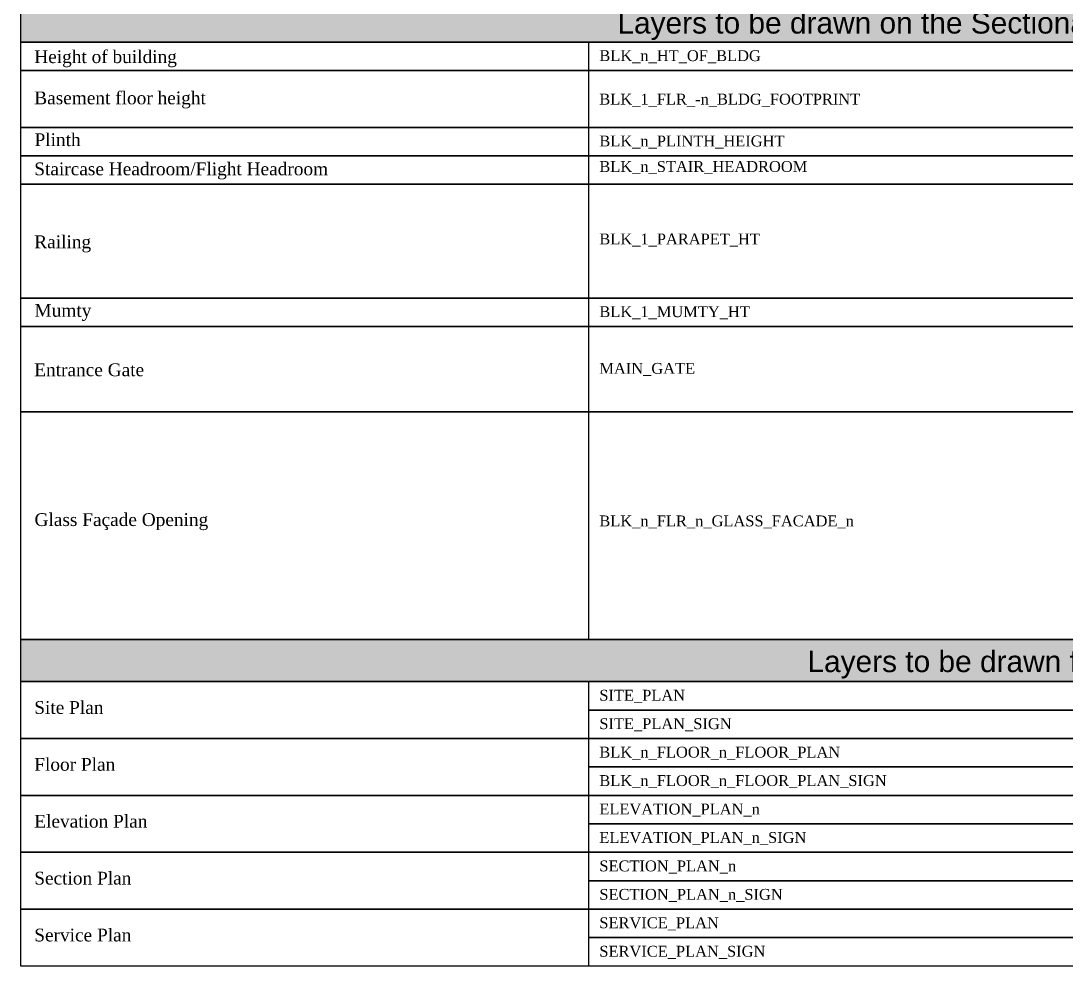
# Model space of a CAD drawing. Header units: millimetres. Extents: x -9481 to -9286, y 28694 to 28853.
# Drawn here: x -9481.26 to -9462.12, y 28727.04 to 28744.34 of the extents above; entities that cross this region are included whole.
import ezdxf

# ---------------------------------------------------------------- set-up
doc = ezdxf.new("R2010")
doc.units = ezdxf.units.MM
doc.linetypes.add('CONTINULUS', pattern=[0])
doc.layers.add('BLK_1_PLANTATION_GREENSTRIP', color=7, linetype='Continuous')
doc.layers.add('HATCH', color=7, linetype='Continuous')
doc.styles.add('MtXpl_Georgia', font='georgiab.ttf')
doc.styles.get("Standard").update_dxf_attribs({"font": 'arial.ttf', "height": 0.25})

# ---------------------------------------------------------------- blocks, each defined once
blk = doc.blocks.new('J4')
at = {"layer": 'HATCH', "linetype": 'CONTINULUS', "ltscale": 0.05}
h = blk.add_hatch(color=241, dxfattribs=at)
h.dxf.hatch_style = 1
h.paths.add_polyline_path([(-9435.455, 28796.771), (-9435.455, 28795.998), (-9396.427, 28795.998), (-9396.427, 28796.771)])
blk.add_lwpolyline([(-9435.455, 28796.771), (-9396.427, 28796.771), (-9396.427, 28795.998), (-9435.455, 28795.998), (-9435.455, 28796.771)], close=True)
at = {"color": 18, "insert": (-9424.534, 28796.544), "char_height": 0.39118, "attachment_point": 1}
blk.add_mtext_dynamic_manual_height_columns('Layers to be drawn on the Sectional Elevations or Building Elevation', width=18.54654, gutter_width=1.633, heights=[0], dxfattribs=at)

msp = doc.modelspace()

# ---------------------------------------------------------------- hatches: boundary and pattern name
at = {"layer": 'HATCH', "linetype": 'CONTINULUS', "ltscale": 0.05}
h = msp.add_hatch(color=241, dxfattribs=at)
h.dxf.hatch_style = 1
h.paths.add_polyline_path([(-9481.257899, 28733.015007), (-9481.257899, 28732.241778), (-9442.229952, 28732.241778), (-9442.229952, 28733.015007)])

# ---------------------------------------------------------------- linework, layer by layer
for p, q in [((-9470.864214, 28743.948593), (-9470.864214, 28743.427946)), ((-9470.864214, 28743.427946), (-9470.864214, 28742.907299)), ((-9470.864214, 28742.907299), (-9470.864214, 28742.386652)), ((-9470.864214, 28742.386652), (-9470.864214, 28741.866005)), ((-9470.864214, 28741.866005), (-9470.864214, 28741.345358)), ((-9470.864214, 28741.345358), (-9470.864214, 28740.824711)), ((-9470.864214, 28740.824711), (-9470.864214, 28739.783417)), ((-9470.864214, 28739.783417), (-9470.864214, 28739.26277)), ((-9470.864214, 28739.26277), (-9470.864214, 28738.742123)), ((-9470.864214, 28738.742123), (-9470.864214, 28738.221477)), ((-9470.864214, 28738.221477), (-9470.864214, 28737.70083)), ((-9470.864214, 28737.70083), (-9470.864214, 28737.180183)), ((-9470.864214, 28737.180183), (-9470.864214, 28736.659536)), ((-9470.864214, 28736.659536), (-9470.864214, 28736.138889)), ((-9470.864214, 28736.138889), (-9470.864214, 28735.618242)), ((-9470.864214, 28735.618242), (-9470.864214, 28735.097595)), ((-9470.864214, 28735.097595), (-9470.864214, 28734.576948)), ((-9470.864214, 28734.576948), (-9470.864214, 28734.056301)), ((-9470.864214, 28734.056301), (-9470.864214, 28733.535654)), ((-9470.864214, 28733.535654), (-9470.864214, 28733.015007)), ((-9470.864214, 28732.241778), (-9470.864214, 28727.035308))]:
    msp.add_line(p, q)
for points in [[(-9481.2579, 28743.948593), (-9442.229952, 28743.948593), (-9442.229952, 28743.427946), (-9481.2579, 28743.427946), (-9481.2579, 28743.948593)], [(-9481.2579, 28742.386652), (-9442.229952, 28742.386652), (-9442.229952, 28741.866005), (-9481.2579, 28741.866005), (-9481.2579, 28742.386652)], [(-9481.2579, 28741.866005), (-9442.229952, 28741.866005), (-9442.229952, 28741.345358), (-9481.2579, 28741.345358), (-9481.2579, 28741.866005)], [(-9481.2579, 28739.26277), (-9442.229952, 28739.26277), (-9442.229952, 28738.742123), (-9481.2579, 28738.742123), (-9481.2579, 28739.26277)], [(-9481.257899, 28733.015007), (-9442.229952, 28733.015007), (-9442.229952, 28732.241778), (-9481.257899, 28732.241778), (-9481.257899, 28733.015007)]]:
    msp.add_lwpolyline(points, close=True)
for points in [[(-9481.2579, 28742.907299), (-9481.2579, 28743.427946), (-9442.229952, 28743.427946), (-9442.229952, 28742.907299), (-9461.731845, 28742.907299)], [(-9461.731845, 28742.907299), (-9442.229952, 28742.907299), (-9442.229952, 28742.386652), (-9481.2579, 28742.386652), (-9481.2579, 28742.907299), (-9481.2579, 28742.907299)], [(-9481.2579, 28740.824711), (-9481.2579, 28741.345358), (-9442.229952, 28741.345358), (-9442.229952, 28740.824711), (-9461.731845, 28740.824711)], [(-9481.2579, 28740.304064), (-9481.2579, 28740.824711)], [(-9481.2579, 28739.783417), (-9481.2579, 28740.304064)], [(-9442.229952, 28739.783417), (-9442.229952, 28739.26277), (-9481.2579, 28739.26277), (-9481.2579, 28739.783417), (-9481.2579, 28739.783417)], [(-9481.2579, 28738.221477), (-9481.2579, 28738.742123), (-9442.229952, 28738.742123), (-9442.229952, 28738.221477), (-9461.731845, 28738.221477)], [(-9481.2579, 28737.70083), (-9481.2579, 28738.221477)], [(-9461.731845, 28737.70083), (-9442.229952, 28737.70083), (-9442.229952, 28737.180183), (-9481.2579, 28737.180183), (-9481.2579, 28737.70083), (-9481.2579, 28737.70083)], [(-9481.2579, 28736.659536), (-9481.2579, 28737.180183), (-9442.229952, 28737.180183), (-9442.229952, 28736.659536)], [(-9481.2579, 28736.138889), (-9481.2579, 28736.659536)], [(-9481.2579, 28735.618242), (-9481.2579, 28736.138889)], [(-9481.2579, 28735.097595), (-9481.2579, 28735.618242)], [(-9481.2579, 28734.576948), (-9481.2579, 28735.097595)], [(-9481.2579, 28734.056301), (-9481.2579, 28734.576948)], [(-9481.2579, 28733.535654), (-9481.2579, 28734.056301)], [(-9442.229952, 28733.535654), (-9442.229952, 28733.015007), (-9481.2579, 28733.015007), (-9481.2579, 28733.535654)], [(-9481.2579, 28731.721131), (-9481.2579, 28732.241778), (-9481.2579, 28732.241778), (-9442.229952, 28732.241778), (-9442.229952, 28731.721131), (-9470.864214, 28731.721131)], [(-9470.864214, 28731.721131), (-9442.229952, 28731.721131), (-9442.229952, 28731.200484), (-9481.2579, 28731.200484), (-9481.2579, 28731.721131), (-9481.2579, 28731.721131)], [(-9481.2579, 28730.679837), (-9481.2579, 28731.200484), (-9481.2579, 28731.200484), (-9442.229952, 28731.200484), (-9442.229952, 28730.679837), (-9470.864214, 28730.679837)], [(-9470.864214, 28730.679837), (-9442.229952, 28730.679837), (-9442.229952, 28730.15919), (-9481.2579, 28730.15919), (-9481.2579, 28730.679837), (-9481.2579, 28730.679837)], [(-9481.2579, 28729.638543), (-9481.2579, 28730.15919), (-9481.2579, 28730.15919), (-9442.229952, 28730.15919), (-9442.229952, 28729.638543), (-9470.864214, 28729.638543)], [(-9470.864214, 28729.638543), (-9442.229952, 28729.638543), (-9442.229952, 28729.117896), (-9481.2579, 28729.117896), (-9481.2579, 28729.638543), (-9481.2579, 28729.638543)], [(-9481.2579, 28728.597249), (-9481.2579, 28729.117896), (-9481.2579, 28729.117896), (-9442.229952, 28729.117896), (-9442.229952, 28728.597249), (-9470.864214, 28728.597249)], [(-9470.864214, 28728.597249), (-9442.229952, 28728.597249), (-9442.229952, 28728.076602), (-9481.2579, 28728.076602), (-9481.2579, 28728.597249), (-9481.2579, 28728.597249)], [(-9481.2579, 28727.555955), (-9481.2579, 28728.076602), (-9481.2579, 28728.076602), (-9442.229952, 28728.076602), (-9442.229952, 28727.555955), (-9470.864214, 28727.555955)], [(-9470.864214, 28727.555955), (-9442.229952, 28727.555955), (-9442.229952, 28727.035308), (-9481.2579, 28727.035308), (-9481.2579, 28727.555955), (-9481.2579, 28727.555955)]]:
    msp.add_lwpolyline(points)

# ---------------------------------------------------------------- block references
at = {"layer": 'BLK_1_PLANTATION_GREENSTRIP', "linetype": 'CONTINULUS'}
msp.add_blockref('J4', (-45.8028, -52.04935), dxfattribs=at)

# ---------------------------------------------------------------- texts
at = {"linetype": 'CONTINULUS', "style": 'MtXpl_Georgia'}
for s, height, p in [('Height of building', 0.234061, (-9481.013331, 28743.563589)), ('BLK_n_HT_OF_BLDG', 0.199011, (-9470.66745, 28743.599857)), ('Basement floor height', 0.234061, (-9481.013331, 28742.809048)), ('BLK_1_FLR_-n_BLDG_FOOTPRINT', 0.199011, (-9470.66745, 28742.80392)), ('Plinth', 0.234061, (-9481.008722, 28742.04401)), ('BLK_n_PLINTH_HEIGHT', 0.199011, (-9470.66745, 28742.037585)), ('Staircase Headroom/Flight Headroom', 0.234061, (-9481.013331, 28741.509788)), ('BLK_n_STAIR_HEADROOM', 0.199011, (-9470.66745, 28741.570887)), ('Railing', 0.234061, (-9481.013331, 28740.175396)), ('BLK_1_PARAPET_HT', 0.199011, (-9470.66745, 28740.244381)), ('Mumty', 0.234061, (-9481.008722, 28738.920128)), ('BLK_1_MUMTY_HT', 0.199011, (-9470.66745, 28738.913704)), ('Entrance Gate', 0.234061, (-9481.013331, 28737.832467)), ('MAIN_GATE', 0.199011, (-9470.66745, 28737.875801)), ('Glass Façade Opening', 0.234061, (-9481.008722, 28735.09028)), ('BLK_n_FLR_n_GLASS_FACADE_n', 0.199011, (-9470.66745, 28735.083855)), ('SITE_PLAN', 0.199011, (-9470.66745, 28731.893042)), ('Site Plan', 0.234061, (-9481.013331, 28731.651948)), ('SITE_PLAN_SIGN', 0.199011, (-9470.66745, 28731.372395)), ('BLK_n_FLOOR_n_FLOOR_PLAN', 0.199011, (-9470.66745, 28730.851748)), ('Floor Plan', 0.234061, (-9481.013331, 28730.610654)), ('BLK_n_FLOOR_n_FLOOR_PLAN_SIGN', 0.199011, (-9470.66745, 28730.331101)), ('ELEVATION_PLAN_n', 0.199011, (-9470.66745, 28729.810454)), ('Elevation Plan', 0.234061, (-9481.013331, 28729.56936)), ('ELEVATION_PLAN_n_SIGN', 0.199011, (-9470.66745, 28729.289807)), ('SECTION_PLAN_n', 0.199011, (-9470.66745, 28728.76916)), ('Section Plan', 0.234061, (-9481.013331, 28728.528066)), ('SECTION_PLAN_n_SIGN', 0.199011, (-9470.66745, 28728.248513)), ('SERVICE_PLAN', 0.199011, (-9470.66745, 28727.727866)), ('Service Plan', 0.234061, (-9481.013331, 28727.486772)), ('SERVICE_PLAN_SIGN', 0.199011, (-9470.66745, 28727.207219))]:
    msp.add_text(s, height=height, dxfattribs=at).set_placement(p)
at = {"color": 18, "insert": (-9466.8577, 28732.80749), "char_height": 0.391178, "attachment_point": 1}
msp.add_mtext_dynamic_manual_height_columns('Layers to be drawn for CAD to PDF conversion', width=18.546538, gutter_width=1.63296, heights=[0], dxfattribs=at)

doc.saveas('drawing.dxf')
